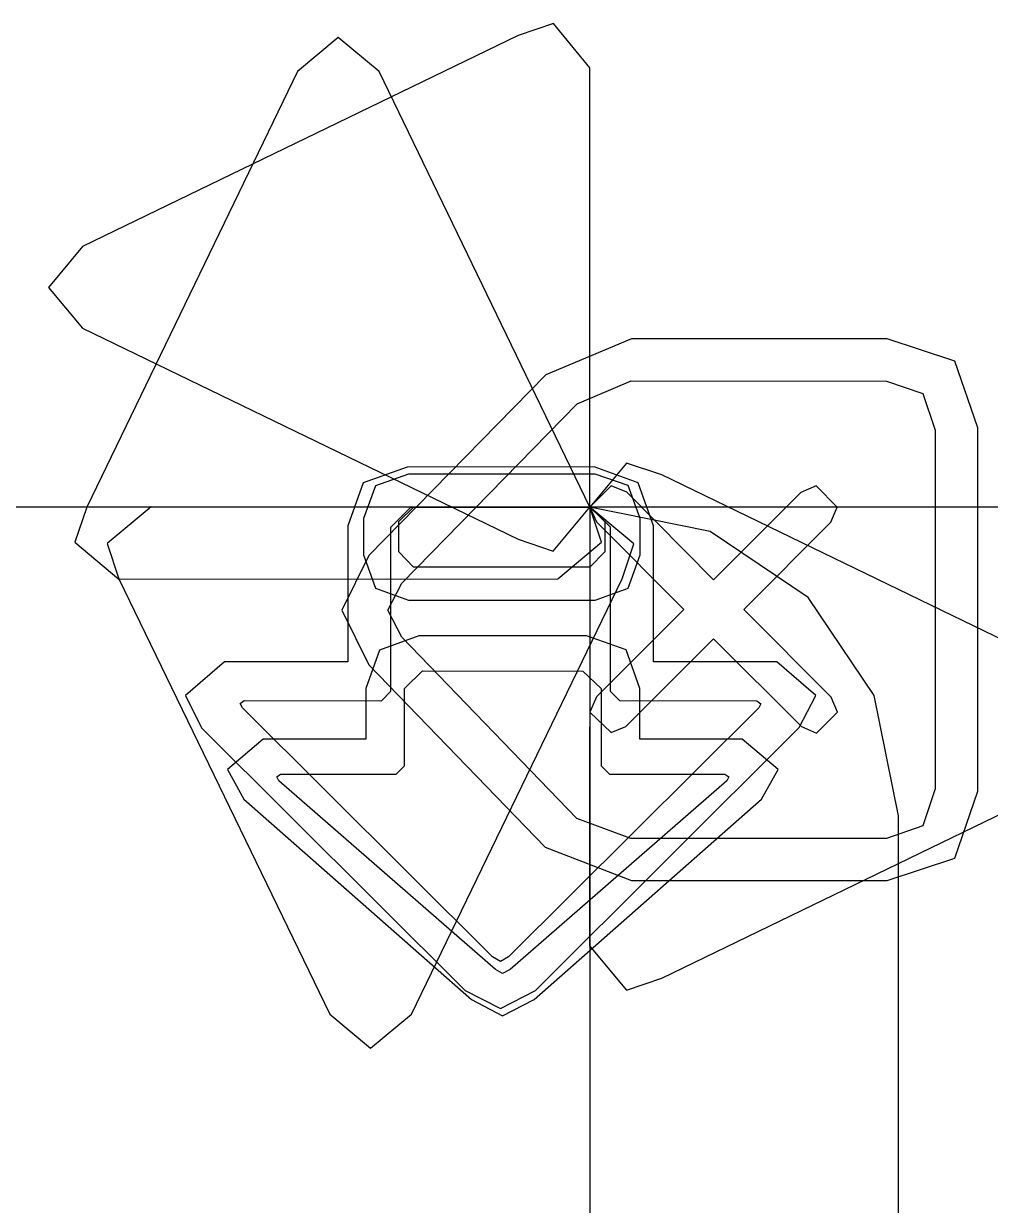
# Model space of a CAD drawing. Extents: x -8 to 237, y -180 to 890.
# Drawn here: x -3.1 to 2.19, y 220.18 to 226.64 of the extents above; entities that cross this region are included whole.
import ezdxf

# ---------------------------------------------------------------- set-up
doc = ezdxf.new("R2010")
doc.units = 0

msp = doc.modelspace()

# ---------------------------------------------------------------- linework, layer by layer
at = {"layer": 'Layer 1'}
for p, q in [((-0.199813, 226.6423), (-0.392288, 226.577389)), ((-0.199813, 226.6423), (-0.392288, 226.577389)), ((-0.199813, 226.6423), (-0.392288, 226.577389)), ((-0.199813, 226.6423), (-0.392288, 226.577389)), ((-0.199813, 226.6423), (-0.392288, 226.577389)), ((-0.199813, 226.6423), (-0.392288, 226.577389)), ((-0.199813, 226.6423), (-0.392288, 226.577389)), ((-0.199813, 226.6423), (-0.392288, 226.577389)), ((-0.199813, 226.6423), (-0.392288, 226.577389)), ((-0.199813, 226.6423), (-0.392288, 226.577389)), ((-0.199813, 226.6423), (-0.392288, 226.577389)), ((-0.199813, 226.6423), (-0.392288, 226.577389)), ((0, 226.401), (-0.199813, 226.6423)), ((0, 226.401), (-0.199813, 226.6423)), ((0, 226.401), (-0.199813, 226.6423)), ((0, 226.401), (-0.199813, 226.6423)), ((0, 226.401), (-0.199813, 226.6423)), ((0, 226.401), (-0.199813, 226.6423)), ((0, 226.401), (-0.199813, 226.6423)), ((0, 226.401), (-0.199813, 226.6423)), ((0, 226.401), (-0.199813, 226.6423)), ((0, 226.401), (-0.199813, 226.6423)), ((0, 226.401), (-0.199813, 226.6423)), ((0, 226.401), (-0.199813, 226.6423)), ((-0.392288, 226.577389), (-2.774238, 225.423379)), ((-0.392288, 226.577389), (-2.774238, 225.423379)), ((-0.392288, 226.577389), (-2.774238, 225.423379)), ((-0.392288, 226.577389), (-2.774238, 225.423379)), ((-0.392288, 226.577389), (-2.774238, 225.423379)), ((-0.392288, 226.577389), (-2.774238, 225.423379)), ((-0.392288, 226.577389), (-2.774238, 225.423379)), ((-0.392288, 226.577389), (-2.774238, 225.423379)), ((-0.392288, 226.577389), (-2.774238, 225.423379)), ((-0.392288, 226.577389), (-2.774238, 225.423379)), ((-0.392288, 226.577389), (-2.774238, 225.423379)), ((-0.392288, 226.577389), (-2.774238, 225.423379)), ((-1.375835, 226.565682), (-1.598508, 226.37998)), ((-1.15288, 226.37998), (-1.375835, 226.565682)), ((-1.598508, 226.37998), (-2.75138, 224)), ((0, 224), (-1.15288, 226.37998)), ((0, 224), (0, 226.401)), ((0, 224), (0, 226.401)), ((0, 224), (0, 226.401)), ((0, 224), (0, 226.401)), ((0, 224), (0, 226.401)), ((0, 224), (0, 226.401)), ((0, 224), (0, 226.401)), ((0, 224), (0, 226.401)), ((0, 224), (0, 226.401)), ((0, 224), (0, 226.401)), ((0, 224), (0, 226.401)), ((0, 224), (0, 226.401)), ((-2.774238, 225.423379), (-2.95994, 225.200706)), ((-2.774238, 225.423379), (-2.95994, 225.200706)), ((-2.774238, 225.423379), (-2.95994, 225.200706)), ((-2.774238, 225.423379), (-2.95994, 225.200706)), ((-2.774238, 225.423379), (-2.95994, 225.200706)), ((-2.774238, 225.423379), (-2.95994, 225.200706)), ((-2.774238, 225.423379), (-2.95994, 225.200706)), ((-2.774238, 225.423379), (-2.95994, 225.200706)), ((-2.774238, 225.423379), (-2.95994, 225.200706)), ((-2.774238, 225.423379), (-2.95994, 225.200706)), ((-2.774238, 225.423379), (-2.95994, 225.200706)), ((-2.774238, 225.423379), (-2.95994, 225.200706)), ((-2.95994, 225.200706), (-2.774238, 224.977751)), ((-2.95994, 225.200706), (-2.774238, 224.977751)), ((-2.95994, 225.200706), (-2.774238, 224.977751)), ((-2.95994, 225.200706), (-2.774238, 224.977751)), ((-2.95994, 225.200706), (-2.774238, 224.977751)), ((-2.95994, 225.200706), (-2.774238, 224.977751)), ((-2.95994, 225.200706), (-2.774238, 224.977751)), ((-2.95994, 225.200706), (-2.774238, 224.977751)), ((-2.95994, 225.200706), (-2.774238, 224.977751)), ((-2.95994, 225.200706), (-2.774238, 224.977751)), ((-2.95994, 225.200706), (-2.774238, 224.977751)), ((-2.95994, 225.200706), (-2.774238, 224.977751)), ((-2.774238, 224.977751), (-0.392288, 223.824031)), ((-2.774238, 224.977751), (-0.392288, 223.824031)), ((-2.774238, 224.977751), (-0.392288, 223.824031)), ((-2.774238, 224.977751), (-0.392288, 223.824031)), ((-2.774238, 224.977751), (-0.392288, 223.824031)), ((-2.774238, 224.977751), (-0.392288, 223.824031)), ((-2.774238, 224.977751), (-0.392288, 223.824031)), ((-2.774238, 224.977751), (-0.392288, 223.824031)), ((-2.774238, 224.977751), (-0.392288, 223.824031)), ((-2.774238, 224.977751), (-0.392288, 223.824031)), ((-2.774238, 224.977751), (-0.392288, 223.824031)), ((-2.774238, 224.977751), (-0.392288, 223.824031)), ((0.227753, 224.919), (-0.242147, 224.722573)), ((0.227753, 224.919), (-0.242147, 224.722573)), ((1.625035, 224.919269), (0.227753, 224.919)), ((1.625035, 224.919269), (0.227753, 224.919)), ((1.995063, 224.797208), (1.625035, 224.919269)), ((1.995063, 224.797208), (1.625035, 224.919269)), ((2.11977, 224.433), (1.995063, 224.797208)), ((2.11977, 224.433), (1.995063, 224.797208)), ((-0.242147, 224.722573), (-1.208757, 223.73536)), ((-0.242147, 224.722573), (-1.208757, 223.73536)), ((-0.070552, 224.565042), (0.225499, 224.68922)), ((-0.070552, 224.565042), (0.225499, 224.68922)), ((0.225499, 224.68922), (1.6208, 224.689)), ((0.225499, 224.68922), (1.6208, 224.689)), ((1.6208, 224.689), (1.819484, 224.621302)), ((1.6208, 224.689), (1.819484, 224.621302)), ((-1.028696, 223.584038), (-0.070552, 224.565042)), ((-1.028696, 223.584038), (-0.070552, 224.565042)), ((1.819484, 224.621302), (1.887782, 224.420042)), ((1.819484, 224.621302), (1.887782, 224.420042)), ((1.88778, 224.420229), (1.88778, 222.46)), ((1.88778, 224.420229), (1.88778, 222.46)), ((2.119765, 222.447526), (2.11977, 224.433)), ((2.119765, 222.447526), (2.11977, 224.433)), ((0.199531, 224.241), (0, 224)), ((0.392006, 224.176), (0.199531, 224.241)), ((-1.00019, 224.219), (-1.240608, 224.13264)), ((-1.00019, 224.219), (-1.240608, 224.13264)), ((-1.00019, 224.219), (-1.240608, 224.13264)), ((-0.991728, 224.18), (-1.173056, 224.116676)), ((0.022578, 224.219733), (-1.00019, 224.219)), ((0.022578, 224.219733), (-1.00019, 224.219)), ((0.022578, 224.219733), (-1.00019, 224.219)), ((0.027658, 224.180429), (-0.991728, 224.18)), ((0.262996, 224.133373), (0.022578, 224.219733)), ((0.262996, 224.133373), (0.022578, 224.219733)), ((0.262996, 224.133373), (0.022578, 224.219733)), ((0.208985, 224.11774), (0.027658, 224.180429)), ((2.76973, 223.024), (0.392006, 224.176)), ((-1.240608, 224.13264), (-1.324181, 223.897267)), ((-1.240608, 224.13264), (-1.324181, 223.897267)), ((-1.240608, 224.13264), (-1.324181, 223.897267)), ((-1.173056, 224.116676), (-1.237543, 223.937571)), ((0.115993, 224.116), (0, 224)), ((0.115993, 224.116), (0, 224)), ((0.20066, 224.081), (0.115993, 224.116)), ((0.20066, 224.081), (0.115993, 224.116)), ((0.273473, 223.938), (0.208985, 224.11774)), ((0.346569, 223.898), (0.262996, 224.133373)), ((0.346569, 223.898), (0.262996, 224.133373)), ((0.346569, 223.898), (0.262996, 224.133373)), ((1.235847, 224.115993), (1.152874, 224.080715)), ((1.235847, 224.115993), (1.152874, 224.080715)), ((1.35184, 224), (1.235847, 224.115993)), ((1.35184, 224), (1.235847, 224.115993)), ((0.674793, 223.603), (0.20066, 224.081)), ((0.674793, 223.603), (0.20066, 224.081)), ((1.152874, 224.080715), (0.674793, 223.603)), ((1.152874, 224.080715), (0.674793, 223.603)), ((0, 224), (-6.69402, 224)), ((0, 224), (-6.69402, 224)), ((0, 224), (-6.69402, 224)), ((0, 224), (-6.69402, 224)), ((0, 224), (-6.69402, 224)), ((0, 224), (-6.69402, 224)), ((0, 224), (-6.69402, 224)), ((0, 224), (-6.69402, 224)), ((0, 224), (-6.69402, 224)), ((0, 224), (-6.69402, 224)), ((0, 224), (-6.69402, 224)), ((0, 224), (-6.69402, 224)), ((0, 224), (-6.69402, 224)), ((0, 224), (-6.69402, 224)), ((0, 224), (-6.69402, 224)), ((0, 224), (-6.69402, 224)), ((0, 224), (-6.69402, 224)), ((0, 224), (-6.69402, 224)), ((0, 224), (-6.69402, 224)), ((0, 224), (-6.69402, 224)), ((0, 224), (-6.69402, 224)), ((0, 224), (-6.69402, 224)), ((0, 224), (-6.69402, 224)), ((0, 224), (-6.69402, 224)), ((0, 224), (-6.69402, 224)), ((0, 224), (-6.69402, 224)), ((0, 224), (-6.69402, 224)), ((0, 224), (-6.69402, 224)), ((0, 224), (-6.69402, 224)), ((0, 224), (-6.69402, 224)), ((0, 224), (-6.69402, 224)), ((0, 224), (-6.69402, 224)), ((0, 224), (-6.69402, 224)), ((0, 224), (-6.69402, 224)), ((0, 224), (-6.69402, 224)), ((0, 224), (-6.69402, 224)), ((0, 224), (-6.69402, 224)), ((0, 224), (-6.69402, 224)), ((0, 224), (-6.69402, 224)), ((0, 224), (-6.69402, 224)), ((0, 224), (-6.69402, 224)), ((0, 224), (-6.69402, 224)), ((0, 224), (-6.69402, 224)), ((0, 224), (-6.69402, 224)), ((0, 224), (-6.69402, 224)), ((0, 224), (-6.69402, 224)), ((0, 224), (-6.69402, 224)), ((0, 224), (-6.69402, 224)), ((0, 224), (-6.69402, 224)), ((0, 224), (-6.69402, 224)), ((0, 224), (-6.69402, 224)), ((0, 224), (-6.69402, 224)), ((0, 224), (-6.69402, 224)), ((0, 224), (-6.69402, 224)), ((0, 224), (-6.69402, 224)), ((0, 224), (-6.69402, 224)), ((0, 224), (-6.69402, 224)), ((0, 224), (-6.69402, 224)), ((0, 224), (-6.69402, 224)), ((0, 224), (-6.69402, 224)), ((0, 224), (-6.69402, 224)), ((0, 224), (-6.69402, 224)), ((0, 224), (-6.69402, 224)), ((0, 224), (-6.69402, 224)), ((0, 224), (-6.69402, 224)), ((0, 224), (-6.69402, 224)), ((0, 224), (-6.69402, 224)), ((0, 224), (-6.69402, 224)), ((0, 224), (-6.69402, 224)), ((0, 224), (-6.69402, 224)), ((0, 224), (-6.69402, 224)), ((0, 224), (-6.69402, 224)), ((0, 224), (-6.69402, 224)), ((0, 224), (-6.69402, 224)), ((0, 224), (-6.69402, 224)), ((0, 224), (-6.69402, 224)), ((0, 224), (-6.69402, 224)), ((0, 224), (-6.69402, 224)), ((0, 224), (-6.69402, 224)), ((0, 224), (-6.69402, 224)), ((0, 224), (-6.69402, 224)), ((0, 224), (-6.69402, 224)), ((0, 224), (-6.69402, 224)), ((0, 224), (-6.69402, 224)), ((0, 224), (-6.69402, 224)), ((0, 224), (-6.69402, 224)), ((0, 224), (-6.69402, 224)), ((0, 224), (-6.69402, 224)), ((0, 224), (-6.69402, 224)), ((0, 224), (-6.69402, 224)), ((0, 224), (-6.69402, 224)), ((0, 224), (-6.69402, 224)), ((0, 224), (-6.69402, 224)), ((0, 224), (-6.69402, 224)), ((0, 224), (-6.69402, 224)), ((0, 224), (-6.69402, 224)), ((0, 224), (-6.69402, 224)), ((0, 224), (-6.69402, 224)), ((0, 224), (-6.69402, 224)), ((0, 224), (-6.69402, 224)), ((0, 224), (-6.69402, 224)), ((0, 224), (-6.69402, 224)), ((0, 224), (-6.69402, 224)), ((0, 224), (-6.69402, 224)), ((0, 224), (-6.69402, 224)), ((0, 224), (-6.69402, 224)), ((0, 224), (-6.69402, 224)), ((0, 224), (-6.69402, 224)), ((0, 224), (-6.69402, 224)), ((0, 224), (-6.69402, 224)), ((0, 224), (-6.69402, 224)), ((0, 224), (-6.69402, 224)), ((0, 224), (-6.69402, 224)), ((0, 224), (-6.69402, 224)), ((0, 224), (-6.69402, 224)), ((0, 224), (-6.69402, 224)), ((0, 224), (-6.69402, 224)), ((0, 224), (-6.69402, 224)), ((0, 224), (-6.69402, 224)), ((0, 224), (-6.69402, 224)), ((0, 224), (-6.69402, 224)), ((0, 224), (-6.69402, 224)), ((0, 224), (-6.69402, 224)), ((0, 224), (-6.69402, 224)), ((-2.75138, 224), (-2.816291, 223.807525)), ((-2.3986, 224.002258), (-2.6399, 223.800469)), ((0, 224), (-2.3986, 224.002258)), ((-1.08853, 223.891), (-0.979875, 224)), ((-1.08853, 223.891), (-0.979875, 224)), ((-1.08853, 223.891), (-0.979875, 224)), ((-1.04479, 223.921), (-0.96407, 224)), ((-0.979875, 224), (0, 224)), ((-0.979875, 224), (0, 224)), ((-0.979875, 224), (0, 224)), ((-0.96407, 224), (0, 224)), ((-0.20207, 223.75912), (0, 224)), ((-0.20207, 223.75912), (0, 224)), ((-0.20207, 223.75912), (0, 224)), ((-0.20207, 223.75912), (0, 224)), ((-0.20207, 223.75912), (0, 224)), ((-0.20207, 223.75912), (0, 224)), ((-0.20207, 223.75912), (0, 224)), ((-0.20207, 223.75912), (0, 224)), ((-0.20207, 223.75912), (0, 224)), ((-0.20207, 223.75912), (0, 224)), ((-0.20207, 223.75912), (0, 224)), ((-0.20207, 223.75912), (0, 224)), ((0, 224), (-0.002258, 221.6014)), ((172.72, 224), (0, 224)), ((0, 224), (0, -60.4798)), ((172.72, 224), (0, 224)), ((0, 224), (0, -60.4798)), ((172.72, 224), (0, 224)), ((0, 224), (0, -60.4798)), ((172.72, 224), (0, 224)), ((0, 224), (0, -60.4798)), ((172.72, 224), (0, 224)), ((0, 224), (0, -60.4798)), ((172.72, 224), (0, 224)), ((0, 224), (0, -60.4798)), ((0.656594, 223.867469), (0, 224)), ((0, 224), (0, 224)), ((0.656594, 223.867469), (0, 224)), ((0, 224), (0, 224)), ((0.656594, 223.867469), (0, 224)), ((0, 224), (0, 224)), ((0.656594, 223.867469), (0, 224)), ((0, 224), (0, 224)), ((0.656594, 223.867469), (0, 224)), ((0, 224), (0, 224)), ((0.656594, 223.867469), (0, 224)), ((0, 224), (0, 224)), ((0.656594, 223.867469), (0, 224)), ((0, 224), (0, 224)), ((0.656594, 223.867469), (0, 224)), ((0, 224), (0, 224)), ((0.656594, 223.867469), (0, 224)), ((0, 224), (0, 224)), ((0.656594, 223.867469), (0, 224)), ((0, 224), (0, 224)), ((0.656594, 223.867469), (0, 224)), ((0, 224), (0, 224)), ((0.656594, 223.867469), (0, 224)), ((0, 224), (0, 224)), ((0.656594, 223.867469), (0, 224)), ((0, 224), (0, 224)), ((0.656594, 223.867469), (0, 224)), ((0, 224), (0, 224)), ((0.656594, 223.867469), (0, 224)), ((0, 224), (0, 224)), ((0.656594, 223.867469), (0, 224)), ((0, 224), (0, 224)), ((0.656594, 223.867469), (0, 224)), ((0, 224), (0, 224)), ((0.656594, 223.867469), (0, 224)), ((0, 224), (0, 224)), ((0.656594, 223.867469), (0, 224)), ((0, 224), (0, 224)), ((0.656594, 223.867469), (0, 224)), ((0, 224), (0, 224)), ((0.656594, 223.867469), (0, 224)), ((0, 224), (0, 224)), ((0.656594, 223.867469), (0, 224)), ((0, 224), (0, 224)), ((0.656594, 223.867469), (0, 224)), ((0, 224), (0, 224)), ((0.656594, 223.867469), (0, 224)), ((0, 224), (0, 224)), ((0.656594, 223.867469), (0, 224)), ((0, 224), (0, 224)), ((0.656594, 223.867469), (0, 224)), ((0, 224), (0, 224)), ((0.656594, 223.867469), (0, 224)), ((0, 224), (0, 224)), ((0.656594, 223.867469), (0, 224)), ((0, 224), (0, 224)), ((0.656594, 223.867469), (0, 224)), ((0, 224), (0, 224)), ((0.656594, 223.867469), (0, 224)), ((0, 224), (0, 224)), ((0.656594, 223.867469), (0, 224)), ((0, 224), (0, 224)), ((0.656594, 223.867469), (0, 224)), ((0, 224), (0, 224)), ((0.656594, 223.867469), (0, 224)), ((0, 224), (0, 224)), ((0.656594, 223.867469), (0, 224)), ((0, 224), (0, 224)), ((0.656594, 223.867469), (0, 224)), ((0, 224), (0, 224)), ((0.656594, 223.867469), (0, 224)), ((0, 224), (0, 224)), ((0.656594, 223.867469), (0, 224)), ((0, 224), (0, 224)), ((0.656594, 223.867469), (0, 224)), ((0, 224), (0, 224)), ((0.656594, 223.867469), (0, 224)), ((0, 224), (0, 224)), ((0.656594, 223.867469), (0, 224)), ((0, 224), (0, 224)), ((0.656594, 223.867469), (0, 224)), ((0, 224), (0, 224)), ((0.656594, 223.867469), (0, 224)), ((0, 224), (0, 224)), ((0.656594, 223.867469), (0, 224)), ((0, 224), (0, 224)), ((0.656594, 223.867469), (0, 224)), ((0, 224), (0, 224)), ((0.656594, 223.867469), (0, 224)), ((0, 224), (0, 224)), ((0.656594, 223.867469), (0, 224)), ((0, 224), (0, 224)), ((0.656594, 223.867469), (0, 224)), ((0, 224), (0, 224)), ((0.656594, 223.867469), (0, 224)), ((0, 224), (0, 224)), ((0.656594, 223.867469), (0, 224)), ((0, 224), (0, 224)), ((0.656594, 223.867469), (0, 224)), ((0, 224), (0, 224)), ((0.656594, 223.867469), (0, 224)), ((0, 224), (0, 224)), ((0.656594, 223.867469), (0, 224)), ((0, 224), (0, 224)), ((0.656594, 223.867469), (0, 224)), ((0, 224), (0, 224)), ((0.656594, 223.867469), (0, 224)), ((0, 224), (0, 224)), ((0.656594, 223.867469), (0, 224)), ((0, 224), (0, 224)), ((0.656594, 223.867469), (0, 224)), ((0, 224), (0, 224)), ((0.656594, 223.867469), (0, 224)), ((0, 224), (0, 224)), ((0.656594, 223.867469), (0, 224)), ((0, 224), (0, 224)), ((0.656594, 223.867469), (0, 224)), ((0, 224), (0, 224)), ((0.656594, 223.867469), (0, 224)), ((0, 224), (0, 224)), ((0.656594, 223.867469), (0, 224)), ((0, 224), (0, 224)), ((0.656594, 223.867469), (0, 224)), ((0, 224), (0, 224)), ((0.656594, 223.867469), (0, 224)), ((0, 224), (0, 224)), ((0.656594, 223.867469), (0, 224)), ((0, 224), (0, 224)), ((0.656594, 223.867469), (0, 224)), ((0, 224), (0, 224)), ((0.656594, 223.867469), (0, 224)), ((0, 224), (0, 224)), ((0.656594, 223.867469), (0, 224)), ((0, 224), (0, 224)), ((0.656594, 223.867469), (0, 224)), ((0, 224), (0, 224)), ((0.656594, 223.867469), (0, 224)), ((0, 224), (0, 224)), ((0.656594, 223.867469), (0, 224)), ((0, 224), (0, 224)), ((0.656594, 223.867469), (0, 224)), ((0, 224), (0, 224)), ((0.656594, 223.867469), (0, 224)), ((0, 224), (0, 224)), ((0.656594, 223.867469), (0, 224)), ((0, 224), (0, 224)), ((0.656594, 223.867469), (0, 224)), ((0, 224), (0, 224)), ((0.656594, 223.867469), (0, 224)), ((0, 224), (0, 224)), ((0.656594, 223.867469), (0, 224)), ((0, 224), (0, 224)), ((0.656594, 223.867469), (0, 224)), ((0, 224), (0, 224)), ((0.656594, 223.867469), (0, 224)), ((0, 224), (0, 224)), ((0.656594, 223.867469), (0, 224)), ((0, 224), (0, 224)), ((0.656594, 223.867469), (0, 224)), ((0, 224), (0, 224)), ((0.656594, 223.867469), (0, 224)), ((0, 224), (0, 224)), ((0.656594, 223.867469), (0, 224)), ((0, 224), (0, 224)), ((0.656594, 223.867469), (0, 224)), ((0, 224), (0, 224)), ((0.656594, 223.867469), (0, 224)), ((0, 224), (0, 224)), ((0.656594, 223.867469), (0, 224)), ((0, 224), (0, 224)), ((0.656594, 223.867469), (0, 224)), ((0, 224), (0, 224)), ((0.656594, 223.867469), (0, 224)), ((0, 224), (0, 224)), ((0.656594, 223.867469), (0, 224)), ((0, 224), (0, 224)), ((0.656594, 223.867469), (0, 224)), ((0, 224), (0, 224)), ((0.656594, 223.867469), (0, 224)), ((0, 224), (0, 224)), ((0.656594, 223.867469), (0, 224)), ((0, 224), (0, 224)), ((0.656594, 223.867469), (0, 224)), ((0, 224), (0, 224)), ((0.656594, 223.867469), (0, 224)), ((0, 224), (0, 224)), ((0.239042, 223.8), (0, 224)), ((0.062651, 223.807525), (0, 224)), ((0, 224), (0.110631, 223.891345)), ((0, 224), (0.035278, 223.919)), ((0, 224), (0.080715, 223.92126)), ((0.656594, 223.867469), (0, 224)), ((0, 224), (0, 224)), ((0.656594, 223.867469), (0, 224)), ((0, 224), (0, 224)), ((0.656594, 223.867469), (0, 224)), ((0, 224), (0, 224)), ((0.656594, 223.867469), (0, 224)), ((0, 224), (0, 224)), ((0.656594, 223.867469), (0, 224)), ((0, 224), (0, 224)), ((0.656594, 223.867469), (0, 224)), ((0, 224), (0, 224)), ((0.656594, 223.867469), (0, 224)), ((0, 224), (0, 224)), ((0.656594, 223.867469), (0, 224)), ((0, 224), (0, 224)), ((0.656594, 223.867469), (0, 224)), ((0, 224), (0, 224)), ((0.656594, 223.867469), (0, 224)), ((0, 224), (0, 224)), ((0.656594, 223.867469), (0, 224)), ((0, 224), (0, 224)), ((0.656594, 223.867469), (0, 224)), ((0, 224), (0, 224)), ((0.656594, 223.867469), (0, 224)), ((0, 224), (0, 224)), ((0.656594, 223.867469), (0, 224)), ((0, 224), (0, 224)), ((0.656594, 223.867469), (0, 224)), ((0, 224), (0, 224)), ((0.656594, 223.867469), (0, 224)), ((0, 224), (0, 224)), ((0, 224), (0.035278, 223.919)), ((0.656594, 223.867469), (0, 224)), ((0, 224), (0, 224)), ((0.656594, 223.867469), (0, 224)), ((0, 224), (0, 224)), ((0.656594, 223.867469), (0, 224)), ((0, 224), (0, 224)), ((0.656594, 223.867469), (0, 224)), ((0, 224), (0, 224)), ((0.656594, 223.867469), (0, 224)), ((0, 224), (0, 224)), ((0, 224), (0.110631, 223.891345)), ((0.656594, 223.867469), (0, 224)), ((0, 224), (0, 224)), ((0.656594, 223.867469), (0, 224)), ((0, 224), (0, 224)), ((0.656594, 223.867469), (0, 224)), ((0, 224), (0, 224)), ((0.656594, 223.867469), (0, 224)), ((0, 224), (0, 224)), ((0, 224), (0.110631, 223.891345)), ((0.656594, 223.867469), (0, 224)), ((0, 224), (0, 224)), ((0.656594, 223.867469), (0, 224)), ((0, 224), (0, 224)), ((0.656594, 223.867469), (0, 224)), ((0, 224), (0, 224)), ((0.656594, 223.867469), (0, 224)), ((0, 224), (0, 224)), ((0.656594, 223.867469), (0, 224)), ((0, 224), (0, 224)), ((0.656594, 223.867469), (0, 224)), ((0, 224), (0, 224)), ((1.31657, 223.917), (1.35184, 224)), ((1.31657, 223.917), (1.35184, 224)), ((-1.23754, 223.937629), (-1.23754, 223.739)), ((-1.044785, 223.755667), (-1.04479, 223.921)), ((0.035278, 223.919), (0.513362, 223.441)), ((0.035278, 223.919), (0.513362, 223.441)), ((0.080715, 223.92126), (0.080715, 223.756)), ((0.273473, 223.738791), (0.273473, 223.938)), ((0.840457, 223.441), (1.31657, 223.917)), ((0.840457, 223.441), (1.31657, 223.917)), ((-1.32419, 223.897553), (-1.32419, 223.155)), ((-1.32419, 223.897553), (-1.32419, 223.155)), ((-1.32419, 223.897553), (-1.32419, 223.155)), ((-1.088526, 222.993364), (-1.08853, 223.891)), ((-1.088526, 222.993364), (-1.08853, 223.891)), ((-1.088526, 222.993364), (-1.08853, 223.891)), ((0.110631, 223.891345), (0.110631, 222.994)), ((0.110631, 223.891345), (0.110631, 222.994)), ((0.110631, 223.891345), (0.110631, 222.994)), ((0.346569, 223.155), (0.346569, 223.898)), ((0.346569, 223.155), (0.346569, 223.898)), ((0.346569, 223.155), (0.346569, 223.898)), ((1.192776, 223.506), (0.656594, 223.867469)), ((1.192776, 223.506), (0.656594, 223.867469)), ((1.192776, 223.506), (0.656594, 223.867469)), ((1.192776, 223.506), (0.656594, 223.867469)), ((1.192776, 223.506), (0.656594, 223.867469)), ((1.192776, 223.506), (0.656594, 223.867469)), ((1.192776, 223.506), (0.656594, 223.867469)), ((1.192776, 223.506), (0.656594, 223.867469)), ((1.192776, 223.506), (0.656594, 223.867469)), ((1.192776, 223.506), (0.656594, 223.867469)), ((1.192776, 223.506), (0.656594, 223.867469)), ((1.192776, 223.506), (0.656594, 223.867469)), ((1.192776, 223.506), (0.656594, 223.867469)), ((1.192776, 223.506), (0.656594, 223.867469)), ((1.192776, 223.506), (0.656594, 223.867469)), ((1.192776, 223.506), (0.656594, 223.867469)), ((1.192776, 223.506), (0.656594, 223.867469)), ((1.192776, 223.506), (0.656594, 223.867469)), ((1.192776, 223.506), (0.656594, 223.867469)), ((1.192776, 223.506), (0.656594, 223.867469)), ((1.192776, 223.506), (0.656594, 223.867469)), ((1.192776, 223.506), (0.656594, 223.867469)), ((1.192776, 223.506), (0.656594, 223.867469)), ((1.192776, 223.506), (0.656594, 223.867469)), ((1.192776, 223.506), (0.656594, 223.867469)), ((1.192776, 223.506), (0.656594, 223.867469)), ((1.192776, 223.506), (0.656594, 223.867469)), ((1.192776, 223.506), (0.656594, 223.867469)), ((1.192776, 223.506), (0.656594, 223.867469)), ((1.192776, 223.506), (0.656594, 223.867469)), ((1.192776, 223.506), (0.656594, 223.867469)), ((1.192776, 223.506), (0.656594, 223.867469)), ((1.192776, 223.506), (0.656594, 223.867469)), ((1.192776, 223.506), (0.656594, 223.867469)), ((1.192776, 223.506), (0.656594, 223.867469)), ((1.192776, 223.506), (0.656594, 223.867469)), ((1.192776, 223.506), (0.656594, 223.867469)), ((1.192776, 223.506), (0.656594, 223.867469)), ((1.192776, 223.506), (0.656594, 223.867469)), ((1.192776, 223.506), (0.656594, 223.867469)), ((1.192776, 223.506), (0.656594, 223.867469)), ((1.192776, 223.506), (0.656594, 223.867469)), ((1.192776, 223.506), (0.656594, 223.867469)), ((1.192776, 223.506), (0.656594, 223.867469)), ((1.192776, 223.506), (0.656594, 223.867469)), ((1.192776, 223.506), (0.656594, 223.867469)), ((1.192776, 223.506), (0.656594, 223.867469)), ((1.192776, 223.506), (0.656594, 223.867469)), ((1.192776, 223.506), (0.656594, 223.867469)), ((1.192776, 223.506), (0.656594, 223.867469)), ((1.192776, 223.506), (0.656594, 223.867469)), ((1.192776, 223.506), (0.656594, 223.867469)), ((1.192776, 223.506), (0.656594, 223.867469)), ((1.192776, 223.506), (0.656594, 223.867469)), ((1.192776, 223.506), (0.656594, 223.867469)), ((1.192776, 223.506), (0.656594, 223.867469)), ((1.192776, 223.506), (0.656594, 223.867469)), ((1.192776, 223.506), (0.656594, 223.867469)), ((1.192776, 223.506), (0.656594, 223.867469)), ((1.192776, 223.506), (0.656594, 223.867469)), ((1.192776, 223.506), (0.656594, 223.867469)), ((1.192776, 223.506), (0.656594, 223.867469)), ((1.192776, 223.506), (0.656594, 223.867469)), ((1.192776, 223.506), (0.656594, 223.867469)), ((1.192776, 223.506), (0.656594, 223.867469)), ((1.192776, 223.506), (0.656594, 223.867469)), ((1.192776, 223.506), (0.656594, 223.867469)), ((1.192776, 223.506), (0.656594, 223.867469)), ((1.192776, 223.506), (0.656594, 223.867469)), ((1.192776, 223.506), (0.656594, 223.867469)), ((1.192776, 223.506), (0.656594, 223.867469)), ((1.192776, 223.506), (0.656594, 223.867469)), ((1.192776, 223.506), (0.656594, 223.867469)), ((1.192776, 223.506), (0.656594, 223.867469)), ((1.192776, 223.506), (0.656594, 223.867469)), ((1.192776, 223.506), (0.656594, 223.867469)), ((1.192776, 223.506), (0.656594, 223.867469)), ((1.192776, 223.506), (0.656594, 223.867469)), ((1.192776, 223.506), (0.656594, 223.867469)), ((1.192776, 223.506), (0.656594, 223.867469)), ((1.192776, 223.506), (0.656594, 223.867469)), ((1.192776, 223.506), (0.656594, 223.867469)), ((1.192776, 223.506), (0.656594, 223.867469)), ((1.192776, 223.506), (0.656594, 223.867469)), ((1.192776, 223.506), (0.656594, 223.867469)), ((1.192776, 223.506), (0.656594, 223.867469)), ((1.192776, 223.506), (0.656594, 223.867469)), ((1.192776, 223.506), (0.656594, 223.867469)), ((1.192776, 223.506), (0.656594, 223.867469)), ((1.192776, 223.506), (0.656594, 223.867469)), ((1.192776, 223.506), (0.656594, 223.867469)), ((1.192776, 223.506), (0.656594, 223.867469)), ((1.192776, 223.506), (0.656594, 223.867469)), ((1.192776, 223.506), (0.656594, 223.867469)), ((1.192776, 223.506), (0.656594, 223.867469)), ((1.192776, 223.506), (0.656594, 223.867469)), ((1.192776, 223.506), (0.656594, 223.867469)), ((1.192776, 223.506), (0.656594, 223.867469)), ((1.192776, 223.506), (0.656594, 223.867469)), ((1.192776, 223.506), (0.656594, 223.867469)), ((1.192776, 223.506), (0.656594, 223.867469)), ((1.192776, 223.506), (0.656594, 223.867469)), ((1.192776, 223.506), (0.656594, 223.867469)), ((1.192776, 223.506), (0.656594, 223.867469)), ((1.192776, 223.506), (0.656594, 223.867469)), ((1.192776, 223.506), (0.656594, 223.867469)), ((1.192776, 223.506), (0.656594, 223.867469)), ((1.192776, 223.506), (0.656594, 223.867469)), ((1.192776, 223.506), (0.656594, 223.867469)), ((1.192776, 223.506), (0.656594, 223.867469)), ((1.192776, 223.506), (0.656594, 223.867469)), ((1.192776, 223.506), (0.656594, 223.867469)), ((1.192776, 223.506), (0.656594, 223.867469)), ((1.192776, 223.506), (0.656594, 223.867469)), ((1.192776, 223.506), (0.656594, 223.867469)), ((1.192776, 223.506), (0.656594, 223.867469)), ((1.192776, 223.506), (0.656594, 223.867469)), ((1.192776, 223.506), (0.656594, 223.867469)), ((1.192776, 223.506), (0.656594, 223.867469)), ((1.192776, 223.506), (0.656594, 223.867469)), ((1.192776, 223.506), (0.656594, 223.867469)), ((1.192776, 223.506), (0.656594, 223.867469)), ((1.192776, 223.506), (0.656594, 223.867469)), ((1.192776, 223.506), (0.656594, 223.867469)), ((-2.816291, 223.807525), (-2.574991, 223.605736)), ((-2.6399, 223.800469), (-2.574989, 223.607994)), ((-0.392288, 223.824031), (-0.20207, 223.75912)), ((-0.392288, 223.824031), (-0.20207, 223.75912)), ((-0.392288, 223.824031), (-0.20207, 223.75912)), ((-0.392288, 223.824031), (-0.20207, 223.75912)), ((-0.392288, 223.824031), (-0.20207, 223.75912)), ((-0.392288, 223.824031), (-0.20207, 223.75912)), ((-0.392288, 223.824031), (-0.20207, 223.75912)), ((-0.392288, 223.824031), (-0.20207, 223.75912)), ((-0.392288, 223.824031), (-0.20207, 223.75912)), ((-0.392288, 223.824031), (-0.20207, 223.75912)), ((-0.392288, 223.824031), (-0.20207, 223.75912)), ((-0.392288, 223.824031), (-0.20207, 223.75912)), ((-0.176391, 223.607994), (0.062651, 223.807525)), ((0.176389, 223.608), (0.239042, 223.8)), ((-1.208757, 223.73536), (-1.355795, 223.437051)), ((-1.208757, 223.73536), (-1.355795, 223.437051)), ((-1.23754, 223.739), (-1.173052, 223.556579)), ((-0.96407, 223.671), (-1.044785, 223.755667)), ((0.080715, 223.756), (0, 223.671333)), ((0.208985, 223.55637), (0.273473, 223.738791)), ((0, 223.671333), (-0.96407, 223.671)), ((-2.574991, 223.605736), (-0.176391, 223.607994)), ((-2.574989, 223.607994), (-1.422109, 221.228014)), ((-0.976481, 221.228014), (0.176389, 223.608)), ((-1.173052, 223.556579), (-0.991725, 223.491209)), ((-1.10546, 223.437), (-1.028696, 223.584038)), ((-1.10546, 223.437), (-1.028696, 223.584038)), ((0.027658, 223.491), (0.208985, 223.55637)), ((-0.991725, 223.491209), (0.027658, 223.491)), ((1.55428, 222.969781), (1.192776, 223.506)), ((1.55428, 222.969781), (1.192776, 223.506)), ((1.55428, 222.969781), (1.192776, 223.506)), ((1.55428, 222.969781), (1.192776, 223.506)), ((1.55428, 222.969781), (1.192776, 223.506)), ((1.55428, 222.969781), (1.192776, 223.506)), ((1.55428, 222.969781), (1.192776, 223.506)), ((1.55428, 222.969781), (1.192776, 223.506)), ((1.55428, 222.969781), (1.192776, 223.506)), ((1.55428, 222.969781), (1.192776, 223.506)), ((1.55428, 222.969781), (1.192776, 223.506)), ((1.55428, 222.969781), (1.192776, 223.506)), ((1.55428, 222.969781), (1.192776, 223.506)), ((1.55428, 222.969781), (1.192776, 223.506)), ((1.55428, 222.969781), (1.192776, 223.506)), ((1.55428, 222.969781), (1.192776, 223.506)), ((1.55428, 222.969781), (1.192776, 223.506)), ((1.55428, 222.969781), (1.192776, 223.506)), ((1.55428, 222.969781), (1.192776, 223.506)), ((1.55428, 222.969781), (1.192776, 223.506)), ((1.55428, 222.969781), (1.192776, 223.506)), ((1.55428, 222.969781), (1.192776, 223.506)), ((1.55428, 222.969781), (1.192776, 223.506)), ((1.55428, 222.969781), (1.192776, 223.506)), ((1.55428, 222.969781), (1.192776, 223.506)), ((1.55428, 222.969781), (1.192776, 223.506)), ((1.55428, 222.969781), (1.192776, 223.506)), ((1.55428, 222.969781), (1.192776, 223.506)), ((1.55428, 222.969781), (1.192776, 223.506)), ((1.55428, 222.969781), (1.192776, 223.506)), ((1.55428, 222.969781), (1.192776, 223.506)), ((1.55428, 222.969781), (1.192776, 223.506)), ((1.55428, 222.969781), (1.192776, 223.506)), ((1.55428, 222.969781), (1.192776, 223.506)), ((1.55428, 222.969781), (1.192776, 223.506)), ((1.55428, 222.969781), (1.192776, 223.506)), ((1.55428, 222.969781), (1.192776, 223.506)), ((1.55428, 222.969781), (1.192776, 223.506)), ((1.55428, 222.969781), (1.192776, 223.506)), ((1.55428, 222.969781), (1.192776, 223.506)), ((1.55428, 222.969781), (1.192776, 223.506)), ((1.55428, 222.969781), (1.192776, 223.506)), ((1.55428, 222.969781), (1.192776, 223.506)), ((1.55428, 222.969781), (1.192776, 223.506)), ((1.55428, 222.969781), (1.192776, 223.506)), ((1.55428, 222.969781), (1.192776, 223.506)), ((1.55428, 222.969781), (1.192776, 223.506)), ((1.55428, 222.969781), (1.192776, 223.506)), ((1.55428, 222.969781), (1.192776, 223.506)), ((1.55428, 222.969781), (1.192776, 223.506)), ((1.55428, 222.969781), (1.192776, 223.506)), ((1.55428, 222.969781), (1.192776, 223.506)), ((1.55428, 222.969781), (1.192776, 223.506)), ((1.55428, 222.969781), (1.192776, 223.506)), ((1.55428, 222.969781), (1.192776, 223.506)), ((1.55428, 222.969781), (1.192776, 223.506)), ((1.55428, 222.969781), (1.192776, 223.506)), ((1.55428, 222.969781), (1.192776, 223.506)), ((1.55428, 222.969781), (1.192776, 223.506)), ((1.55428, 222.969781), (1.192776, 223.506)), ((1.55428, 222.969781), (1.192776, 223.506)), ((1.55428, 222.969781), (1.192776, 223.506)), ((1.55428, 222.969781), (1.192776, 223.506)), ((1.55428, 222.969781), (1.192776, 223.506)), ((1.55428, 222.969781), (1.192776, 223.506)), ((1.55428, 222.969781), (1.192776, 223.506)), ((1.55428, 222.969781), (1.192776, 223.506)), ((1.55428, 222.969781), (1.192776, 223.506)), ((1.55428, 222.969781), (1.192776, 223.506)), ((1.55428, 222.969781), (1.192776, 223.506)), ((1.55428, 222.969781), (1.192776, 223.506)), ((1.55428, 222.969781), (1.192776, 223.506)), ((1.55428, 222.969781), (1.192776, 223.506)), ((1.55428, 222.969781), (1.192776, 223.506)), ((1.55428, 222.969781), (1.192776, 223.506)), ((1.55428, 222.969781), (1.192776, 223.506)), ((1.55428, 222.969781), (1.192776, 223.506)), ((1.55428, 222.969781), (1.192776, 223.506)), ((1.55428, 222.969781), (1.192776, 223.506)), ((1.55428, 222.969781), (1.192776, 223.506)), ((1.55428, 222.969781), (1.192776, 223.506)), ((1.55428, 222.969781), (1.192776, 223.506)), ((1.55428, 222.969781), (1.192776, 223.506)), ((1.55428, 222.969781), (1.192776, 223.506)), ((1.55428, 222.969781), (1.192776, 223.506)), ((1.55428, 222.969781), (1.192776, 223.506)), ((1.55428, 222.969781), (1.192776, 223.506)), ((1.55428, 222.969781), (1.192776, 223.506)), ((1.55428, 222.969781), (1.192776, 223.506)), ((1.55428, 222.969781), (1.192776, 223.506)), ((1.55428, 222.969781), (1.192776, 223.506)), ((1.55428, 222.969781), (1.192776, 223.506)), ((1.55428, 222.969781), (1.192776, 223.506)), ((1.55428, 222.969781), (1.192776, 223.506)), ((1.55428, 222.969781), (1.192776, 223.506)), ((1.55428, 222.969781), (1.192776, 223.506)), ((1.55428, 222.969781), (1.192776, 223.506)), ((1.55428, 222.969781), (1.192776, 223.506)), ((1.55428, 222.969781), (1.192776, 223.506)), ((1.55428, 222.969781), (1.192776, 223.506)), ((1.55428, 222.969781), (1.192776, 223.506)), ((1.55428, 222.969781), (1.192776, 223.506)), ((1.55428, 222.969781), (1.192776, 223.506)), ((1.55428, 222.969781), (1.192776, 223.506)), ((1.55428, 222.969781), (1.192776, 223.506)), ((1.55428, 222.969781), (1.192776, 223.506)), ((1.55428, 222.969781), (1.192776, 223.506)), ((1.55428, 222.969781), (1.192776, 223.506)), ((1.55428, 222.969781), (1.192776, 223.506)), ((1.55428, 222.969781), (1.192776, 223.506)), ((1.55428, 222.969781), (1.192776, 223.506)), ((1.55428, 222.969781), (1.192776, 223.506)), ((1.55428, 222.969781), (1.192776, 223.506)), ((1.55428, 222.969781), (1.192776, 223.506)), ((1.55428, 222.969781), (1.192776, 223.506)), ((1.55428, 222.969781), (1.192776, 223.506)), ((1.55428, 222.969781), (1.192776, 223.506)), ((1.55428, 222.969781), (1.192776, 223.506)), ((1.55428, 222.969781), (1.192776, 223.506)), ((1.55428, 222.969781), (1.192776, 223.506)), ((1.55428, 222.969781), (1.192776, 223.506)), ((1.55428, 222.969781), (1.192776, 223.506)), ((1.55428, 222.969781), (1.192776, 223.506)), ((1.55428, 222.969781), (1.192776, 223.506)), ((-1.355795, 223.437051), (-1.208757, 223.137049)), ((-1.355795, 223.437051), (-1.208757, 223.137049)), ((-1.0287, 223.29), (-1.10546, 223.437)), ((-1.0287, 223.29), (-1.10546, 223.437)), ((0.513362, 223.441), (0.035278, 222.963)), ((0.513362, 223.441), (0.035278, 222.963)), ((1.31854, 222.961), (0.840457, 223.441)), ((1.31854, 222.961), (0.840457, 223.441)), ((-0.934719, 223.297), (-1.150054, 223.218966)), ((-0.072531, 222.298502), (-1.0287, 223.29)), ((-0.072531, 222.298502), (-1.0287, 223.29)), ((-0.018344, 223.297149), (-0.934719, 223.297)), ((0.196991, 223.219115), (-0.018344, 223.297149)), ((0.196709, 222.801), (0.674793, 223.28)), ((0.196709, 222.801), (0.674793, 223.28)), ((0.674793, 223.28), (1.15711, 222.801)), ((0.674793, 223.28), (1.15711, 222.801)), ((-1.150054, 223.218966), (-1.224843, 223.008851)), ((0.27178, 223.009), (0.196991, 223.219115)), ((-1.9987, 223.155), (-2.211778, 222.970709)), ((-1.9987, 223.155), (-2.211778, 222.970709)), ((-1.9987, 223.155), (-2.211778, 222.970709)), ((-1.32419, 223.155), (-1.9987, 223.155)), ((-1.32419, 223.155), (-1.9987, 223.155)), ((-1.32419, 223.155), (-1.9987, 223.155)), ((1.0208, 223.155), (0.346569, 223.155)), ((1.0208, 223.155), (0.346569, 223.155)), ((1.0208, 223.155), (0.346569, 223.155)), ((1.23416, 222.971), (1.0208, 223.155)), ((1.23416, 222.971), (1.0208, 223.155)), ((1.23416, 222.971), (1.0208, 223.155)), ((-1.208757, 223.137049), (-0.244122, 222.14137)), ((-1.208757, 223.137049), (-0.244122, 222.14137)), ((-1.01374, 223.009), (-0.916373, 223.104391)), ((-0.916373, 223.104391), (-0.038663, 223.103887)), ((-0.038663, 223.103887), (0.060397, 223.008496)), ((-2.211778, 222.970709), (-2.123725, 222.79432)), ((-2.211778, 222.970709), (-2.123725, 222.79432)), ((-2.211778, 222.970709), (-2.123725, 222.79432)), ((-1.22484, 223.009), (-1.22484, 222.731)), ((-1.13989, 222.942), (-1.088526, 222.993364)), ((-1.13989, 222.942), (-1.088526, 222.993364)), ((-1.13989, 222.942), (-1.088526, 222.993364)), ((-1.01374, 222.58572), (-1.01374, 223.009)), ((0.035278, 222.963), (0, 222.88)), ((0.035278, 222.963), (0, 222.88)), ((0.060397, 223.008496), (0.060395, 222.586)), ((0.110631, 222.994), (0.161995, 222.942636)), ((0.110631, 222.994), (0.161995, 222.942636)), ((0.110631, 222.994), (0.161995, 222.942636)), ((0.27178, 222.731), (0.27178, 223.009)), ((1.14385, 222.795), (1.23416, 222.971)), ((1.14385, 222.795), (1.23416, 222.971)), ((1.14385, 222.795), (1.23416, 222.971)), ((1.353819, 222.87974), (1.31854, 222.961)), ((1.353819, 222.87974), (1.31854, 222.961)), ((1.68684, 222.313), (1.55428, 222.969781)), ((1.68684, 222.313), (1.55428, 222.969781)), ((1.68684, 222.313), (1.55428, 222.969781)), ((1.68684, 222.313), (1.55428, 222.969781)), ((1.68684, 222.313), (1.55428, 222.969781)), ((1.68684, 222.313), (1.55428, 222.969781)), ((1.68684, 222.313), (1.55428, 222.969781)), ((1.68684, 222.313), (1.55428, 222.969781)), ((1.68684, 222.313), (1.55428, 222.969781)), ((1.68684, 222.313), (1.55428, 222.969781)), ((1.68684, 222.313), (1.55428, 222.969781)), ((1.68684, 222.313), (1.55428, 222.969781)), ((1.68684, 222.313), (1.55428, 222.969781)), ((1.68684, 222.313), (1.55428, 222.969781)), ((1.68684, 222.313), (1.55428, 222.969781)), ((1.68684, 222.313), (1.55428, 222.969781)), ((1.68684, 222.313), (1.55428, 222.969781)), ((1.68684, 222.313), (1.55428, 222.969781)), ((1.68684, 222.313), (1.55428, 222.969781)), ((1.68684, 222.313), (1.55428, 222.969781)), ((1.68684, 222.313), (1.55428, 222.969781)), ((1.68684, 222.313), (1.55428, 222.969781)), ((1.68684, 222.313), (1.55428, 222.969781)), ((1.68684, 222.313), (1.55428, 222.969781)), ((1.68684, 222.313), (1.55428, 222.969781)), ((1.68684, 222.313), (1.55428, 222.969781)), ((1.68684, 222.313), (1.55428, 222.969781)), ((1.68684, 222.313), (1.55428, 222.969781)), ((1.68684, 222.313), (1.55428, 222.969781)), ((1.68684, 222.313), (1.55428, 222.969781)), ((1.68684, 222.313), (1.55428, 222.969781)), ((1.68684, 222.313), (1.55428, 222.969781)), ((1.68684, 222.313), (1.55428, 222.969781)), ((1.68684, 222.313), (1.55428, 222.969781)), ((1.68684, 222.313), (1.55428, 222.969781)), ((1.68684, 222.313), (1.55428, 222.969781)), ((1.68684, 222.313), (1.55428, 222.969781)), ((1.68684, 222.313), (1.55428, 222.969781)), ((1.68684, 222.313), (1.55428, 222.969781)), ((1.68684, 222.313), (1.55428, 222.969781)), ((1.68684, 222.313), (1.55428, 222.969781)), ((1.68684, 222.313), (1.55428, 222.969781)), ((1.68684, 222.313), (1.55428, 222.969781)), ((1.68684, 222.313), (1.55428, 222.969781)), ((1.68684, 222.313), (1.55428, 222.969781)), ((1.68684, 222.313), (1.55428, 222.969781)), ((1.68684, 222.313), (1.55428, 222.969781)), ((1.68684, 222.313), (1.55428, 222.969781)), ((1.68684, 222.313), (1.55428, 222.969781)), ((1.68684, 222.313), (1.55428, 222.969781)), ((1.68684, 222.313), (1.55428, 222.969781)), ((1.68684, 222.313), (1.55428, 222.969781)), ((1.68684, 222.313), (1.55428, 222.969781)), ((1.68684, 222.313), (1.55428, 222.969781)), ((1.68684, 222.313), (1.55428, 222.969781)), ((1.68684, 222.313), (1.55428, 222.969781)), ((1.68684, 222.313), (1.55428, 222.969781)), ((1.68684, 222.313), (1.55428, 222.969781)), ((1.68684, 222.313), (1.55428, 222.969781)), ((1.68684, 222.313), (1.55428, 222.969781)), ((1.68684, 222.313), (1.55428, 222.969781)), ((1.68684, 222.313), (1.55428, 222.969781)), ((1.68684, 222.313), (1.55428, 222.969781)), ((1.68684, 222.313), (1.55428, 222.969781)), ((1.68684, 222.313), (1.55428, 222.969781)), ((1.68684, 222.313), (1.55428, 222.969781)), ((1.68684, 222.313), (1.55428, 222.969781)), ((1.68684, 222.313), (1.55428, 222.969781)), ((1.68684, 222.313), (1.55428, 222.969781)), ((1.68684, 222.313), (1.55428, 222.969781)), ((1.68684, 222.313), (1.55428, 222.969781)), ((1.68684, 222.313), (1.55428, 222.969781)), ((1.68684, 222.313), (1.55428, 222.969781)), ((1.68684, 222.313), (1.55428, 222.969781)), ((1.68684, 222.313), (1.55428, 222.969781)), ((1.68684, 222.313), (1.55428, 222.969781)), ((1.68684, 222.313), (1.55428, 222.969781)), ((1.68684, 222.313), (1.55428, 222.969781)), ((1.68684, 222.313), (1.55428, 222.969781)), ((1.68684, 222.313), (1.55428, 222.969781)), ((1.68684, 222.313), (1.55428, 222.969781)), ((1.68684, 222.313), (1.55428, 222.969781)), ((1.68684, 222.313), (1.55428, 222.969781)), ((1.68684, 222.313), (1.55428, 222.969781)), ((1.68684, 222.313), (1.55428, 222.969781)), ((1.68684, 222.313), (1.55428, 222.969781)), ((1.68684, 222.313), (1.55428, 222.969781)), ((1.68684, 222.313), (1.55428, 222.969781)), ((1.68684, 222.313), (1.55428, 222.969781)), ((1.68684, 222.313), (1.55428, 222.969781)), ((1.68684, 222.313), (1.55428, 222.969781)), ((1.68684, 222.313), (1.55428, 222.969781)), ((1.68684, 222.313), (1.55428, 222.969781)), ((1.68684, 222.313), (1.55428, 222.969781)), ((1.68684, 222.313), (1.55428, 222.969781)), ((1.68684, 222.313), (1.55428, 222.969781)), ((1.68684, 222.313), (1.55428, 222.969781)), ((1.68684, 222.313), (1.55428, 222.969781)), ((1.68684, 222.313), (1.55428, 222.969781)), ((1.68684, 222.313), (1.55428, 222.969781)), ((1.68684, 222.313), (1.55428, 222.969781)), ((1.68684, 222.313), (1.55428, 222.969781)), ((1.68684, 222.313), (1.55428, 222.969781)), ((1.68684, 222.313), (1.55428, 222.969781)), ((1.68684, 222.313), (1.55428, 222.969781)), ((1.68684, 222.313), (1.55428, 222.969781)), ((1.68684, 222.313), (1.55428, 222.969781)), ((1.68684, 222.313), (1.55428, 222.969781)), ((1.68684, 222.313), (1.55428, 222.969781)), ((1.68684, 222.313), (1.55428, 222.969781)), ((1.68684, 222.313), (1.55428, 222.969781)), ((1.68684, 222.313), (1.55428, 222.969781)), ((1.68684, 222.313), (1.55428, 222.969781)), ((1.68684, 222.313), (1.55428, 222.969781)), ((1.68684, 222.313), (1.55428, 222.969781)), ((1.68684, 222.313), (1.55428, 222.969781)), ((1.68684, 222.313), (1.55428, 222.969781)), ((1.68684, 222.313), (1.55428, 222.969781)), ((1.68684, 222.313), (1.55428, 222.969781)), ((1.68684, 222.313), (1.55428, 222.969781)), ((1.68684, 222.313), (1.55428, 222.969781)), ((1.68684, 222.313), (1.55428, 222.969781)), ((1.68684, 222.313), (1.55428, 222.969781)), ((1.68684, 222.313), (1.55428, 222.969781)), ((-1.91262, 222.926), (-1.890042, 222.942369)), ((-1.91262, 222.926), (-1.890042, 222.942369)), ((-1.91262, 222.926), (-1.890042, 222.942369)), ((-1.9002, 222.903), (-1.91262, 222.926)), ((-1.9002, 222.903), (-1.91262, 222.926)), ((-1.9002, 222.903), (-1.91262, 222.926)), ((-0.533121, 221.542183), (-1.9002, 222.903)), ((-0.533121, 221.542183), (-1.9002, 222.903)), ((-0.533121, 221.542183), (-1.9002, 222.903)), ((-1.890042, 222.942369), (-1.13989, 222.942)), ((-1.890042, 222.942369), (-1.13989, 222.942)), ((-1.890042, 222.942369), (-1.13989, 222.942)), ((0.922584, 222.903053), (-0.444786, 221.542183)), ((0.922584, 222.903053), (-0.444786, 221.542183)), ((0.922584, 222.903053), (-0.444786, 221.542183)), ((0.161995, 222.942636), (0.912142, 222.942)), ((0.161995, 222.942636), (0.912142, 222.942)), ((0.161995, 222.942636), (0.912142, 222.942)), ((0.912142, 222.942), (0.93472, 222.925631)), ((0.912142, 222.942), (0.93472, 222.925631)), ((0.912142, 222.942), (0.93472, 222.925631)), ((0.93472, 222.925631), (0.922584, 222.903053)), ((0.93472, 222.925631), (0.922584, 222.903053)), ((0.93472, 222.925631), (0.922584, 222.903053)), ((0, 222.88), (0.115993, 222.768)), ((0, 222.88), (0.115993, 222.768)), ((1.237826, 222.764029), (1.353819, 222.87974)), ((1.237826, 222.764029), (1.353819, 222.87974)), ((-2.123725, 222.79432), (-0.682415, 221.35753)), ((-2.123725, 222.79432), (-0.682415, 221.35753)), ((-2.123725, 222.79432), (-0.682415, 221.35753)), ((-0.297182, 221.35753), (1.14385, 222.795)), ((-0.297182, 221.35753), (1.14385, 222.795)), ((-0.297182, 221.35753), (1.14385, 222.795)), ((0.115993, 222.768), (0.196709, 222.801)), ((0.115993, 222.768), (0.196709, 222.801)), ((1.15711, 222.801), (1.237826, 222.764029)), ((1.15711, 222.801), (1.237826, 222.764029)), ((-1.78675, 222.731), (-1.981483, 222.5659)), ((-1.22484, 222.731), (-1.78675, 222.731)), ((0.831708, 222.731), (0.27178, 222.731)), ((1.02842, 222.566), (0.831708, 222.731)), ((-1.981483, 222.5659), (-1.891454, 222.404187)), ((-1.05946, 222.54), (-1.01374, 222.58572)), ((0.060395, 222.586), (0.106398, 222.54028)), ((0.392006, 221.425011), (2.76973, 222.578)), ((0.938388, 222.403), (1.02842, 222.566)), ((-1.71139, 222.526), (-1.691352, 222.540676)), ((-1.70039, 222.504), (-1.71139, 222.526)), ((-0.516188, 221.472921), (-1.70039, 222.504)), ((-1.691352, 222.540676), (-1.05946, 222.54)), ((0.747324, 222.503311), (-0.437166, 221.472921)), ((0.106398, 222.54028), (0.738011, 222.54)), ((0.738011, 222.54), (0.758331, 222.525324)), ((0.758331, 222.525324), (0.747324, 222.503311)), ((1.88778, 222.46), (1.819482, 222.257858)), ((1.88778, 222.46), (1.819482, 222.257858)), ((1.995058, 222.081343), (2.119765, 222.447526)), ((1.995058, 222.081343), (2.119765, 222.447526)), ((-1.891454, 222.404187), (-0.648264, 221.308037)), ((-0.3048, 221.308037), (0.938388, 222.403)), ((1.68684, 215.61984), (1.68684, 222.313)), ((1.68684, 215.61984), (1.68684, 222.313)), ((1.68684, 215.61984), (1.68684, 222.313)), ((1.68684, 215.61984), (1.68684, 222.313)), ((1.68684, 215.61984), (1.68684, 222.313)), ((1.68684, 215.61984), (1.68684, 222.313)), ((1.68684, 215.61984), (1.68684, 222.313)), ((1.68684, 215.61984), (1.68684, 222.313)), ((1.68684, 215.61984), (1.68684, 222.313)), ((1.68684, 215.61984), (1.68684, 222.313)), ((1.68684, 215.61984), (1.68684, 222.313)), ((1.68684, 215.61984), (1.68684, 222.313)), ((1.68684, 215.61984), (1.68684, 222.313)), ((1.68684, 215.61984), (1.68684, 222.313)), ((1.68684, 215.61984), (1.68684, 222.313)), ((1.68684, 215.61984), (1.68684, 222.313)), ((1.68684, 215.61984), (1.68684, 222.313)), ((1.68684, 215.61984), (1.68684, 222.313)), ((1.68684, 215.61984), (1.68684, 222.313)), ((1.68684, 215.61984), (1.68684, 222.313)), ((1.68684, 215.61984), (1.68684, 222.313)), ((1.68684, 215.61984), (1.68684, 222.313)), ((1.68684, 215.61984), (1.68684, 222.313)), ((1.68684, 215.61984), (1.68684, 222.313)), ((1.68684, 215.61984), (1.68684, 222.313)), ((1.68684, 215.61984), (1.68684, 222.313)), ((1.68684, 215.61984), (1.68684, 222.313)), ((1.68684, 215.61984), (1.68684, 222.313)), ((1.68684, 215.61984), (1.68684, 222.313)), ((1.68684, 215.61984), (1.68684, 222.313)), ((1.68684, 215.61984), (1.68684, 222.313)), ((1.68684, 215.61984), (1.68684, 222.313)), ((1.68684, 215.61984), (1.68684, 222.313)), ((1.68684, 215.61984), (1.68684, 222.313)), ((1.68684, 215.61984), (1.68684, 222.313)), ((1.68684, 215.61984), (1.68684, 222.313)), ((1.68684, 215.61984), (1.68684, 222.313)), ((1.68684, 215.61984), (1.68684, 222.313)), ((1.68684, 215.61984), (1.68684, 222.313)), ((1.68684, 215.61984), (1.68684, 222.313)), ((1.68684, 215.61984), (1.68684, 222.313)), ((1.68684, 215.61984), (1.68684, 222.313)), ((1.68684, 215.61984), (1.68684, 222.313)), ((1.68684, 215.61984), (1.68684, 222.313)), ((1.68684, 215.61984), (1.68684, 222.313)), ((1.68684, 215.61984), (1.68684, 222.313)), ((1.68684, 215.61984), (1.68684, 222.313)), ((1.68684, 215.61984), (1.68684, 222.313)), ((1.68684, 215.61984), (1.68684, 222.313)), ((1.68684, 215.61984), (1.68684, 222.313)), ((1.68684, 215.61984), (1.68684, 222.313)), ((1.68684, 215.61984), (1.68684, 222.313)), ((1.68684, 215.61984), (1.68684, 222.313)), ((1.68684, 215.61984), (1.68684, 222.313)), ((1.68684, 215.61984), (1.68684, 222.313)), ((1.68684, 215.61984), (1.68684, 222.313)), ((1.68684, 215.61984), (1.68684, 222.313)), ((1.68684, 215.61984), (1.68684, 222.313)), ((1.68684, 215.61984), (1.68684, 222.313)), ((1.68684, 215.61984), (1.68684, 222.313)), ((1.68684, 215.61984), (1.68684, 222.313)), ((1.68684, 215.61984), (1.68684, 222.313)), ((1.68684, 215.61984), (1.68684, 222.313)), ((1.68684, 215.61984), (1.68684, 222.313)), ((1.68684, 215.61984), (1.68684, 222.313)), ((1.68684, 215.61984), (1.68684, 222.313)), ((1.68684, 215.61984), (1.68684, 222.313)), ((1.68684, 215.61984), (1.68684, 222.313)), ((1.68684, 215.61984), (1.68684, 222.313)), ((1.68684, 215.61984), (1.68684, 222.313)), ((1.68684, 215.61984), (1.68684, 222.313)), ((1.68684, 215.61984), (1.68684, 222.313)), ((1.68684, 215.61984), (1.68684, 222.313)), ((1.68684, 215.61984), (1.68684, 222.313)), ((1.68684, 215.61984), (1.68684, 222.313)), ((1.68684, 215.61984), (1.68684, 222.313)), ((1.68684, 215.61984), (1.68684, 222.313)), ((1.68684, 215.61984), (1.68684, 222.313)), ((1.68684, 215.61984), (1.68684, 222.313)), ((1.68684, 215.61984), (1.68684, 222.313)), ((1.68684, 215.61984), (1.68684, 222.313)), ((1.68684, 215.61984), (1.68684, 222.313)), ((1.68684, 215.61984), (1.68684, 222.313)), ((1.68684, 215.61984), (1.68684, 222.313)), ((1.68684, 215.61984), (1.68684, 222.313)), ((1.68684, 215.61984), (1.68684, 222.313)), ((1.68684, 215.61984), (1.68684, 222.313)), ((1.68684, 215.61984), (1.68684, 222.313)), ((1.68684, 215.61984), (1.68684, 222.313)), ((1.68684, 215.61984), (1.68684, 222.313)), ((1.68684, 215.61984), (1.68684, 222.313)), ((1.68684, 215.61984), (1.68684, 222.313)), ((1.68684, 215.61984), (1.68684, 222.313)), ((1.68684, 215.61984), (1.68684, 222.313)), ((1.68684, 215.61984), (1.68684, 222.313)), ((1.68684, 215.61984), (1.68684, 222.313)), ((1.68684, 215.61984), (1.68684, 222.313)), ((1.68684, 215.61984), (1.68684, 222.313)), ((1.68684, 215.61984), (1.68684, 222.313)), ((1.68684, 215.61984), (1.68684, 222.313)), ((1.68684, 215.61984), (1.68684, 222.313)), ((1.68684, 215.61984), (1.68684, 222.313)), ((1.68684, 215.61984), (1.68684, 222.313)), ((1.68684, 215.61984), (1.68684, 222.313)), ((1.68684, 215.61984), (1.68684, 222.313)), ((1.68684, 215.61984), (1.68684, 222.313)), ((1.68684, 215.61984), (1.68684, 222.313)), ((1.68684, 215.61984), (1.68684, 222.313)), ((1.68684, 215.61984), (1.68684, 222.313)), ((1.68684, 215.61984), (1.68684, 222.313)), ((1.68684, 215.61984), (1.68684, 222.313)), ((1.68684, 215.61984), (1.68684, 222.313)), ((1.68684, 215.61984), (1.68684, 222.313)), ((1.68684, 215.61984), (1.68684, 222.313)), ((1.68684, 215.61984), (1.68684, 222.313)), ((1.68684, 215.61984), (1.68684, 222.313)), ((1.68684, 215.61984), (1.68684, 222.313)), ((1.68684, 215.61984), (1.68684, 222.313)), ((1.68684, 215.61984), (1.68684, 222.313)), ((1.68684, 215.61984), (1.68684, 222.313)), ((1.68684, 215.61984), (1.68684, 222.313)), ((1.68684, 215.61984), (1.68684, 222.313)), ((1.68684, 215.61984), (1.68684, 222.313)), ((1.68684, 215.61984), (1.68684, 222.313)), ((0.22352, 222.189), (-0.072531, 222.298502)), ((0.22352, 222.189), (-0.072531, 222.298502)), ((1.819482, 222.257858), (1.620798, 222.189067)), ((1.819482, 222.257858), (1.620798, 222.189067)), ((1.620798, 222.189067), (0.22352, 222.189)), ((1.620798, 222.189067), (0.22352, 222.189)), ((-0.244122, 222.14137), (0.227753, 221.959337)), ((-0.244122, 222.14137), (0.227753, 221.959337)), ((1.62503, 221.959), (1.995058, 222.081343)), ((1.62503, 221.959), (1.995058, 222.081343)), ((0.227753, 221.959337), (1.62503, 221.959)), ((0.227753, 221.959337), (1.62503, 221.959)), ((-0.002258, 221.6014), (0.199531, 221.3601)), ((-0.489941, 221.517348), (-0.533121, 221.542183)), ((-0.489941, 221.517348), (-0.533121, 221.542183)), ((-0.489941, 221.517348), (-0.533121, 221.542183)), ((-0.444786, 221.542183), (-0.489941, 221.517348)), ((-0.444786, 221.542183), (-0.489941, 221.517348)), ((-0.444786, 221.542183), (-0.489941, 221.517348)), ((-0.477523, 221.450908), (-0.516188, 221.472921)), ((-0.437166, 221.472921), (-0.477523, 221.450908)), ((0.199531, 221.3601), (0.392006, 221.425011)), ((-0.682415, 221.35753), (-0.48994, 221.259034)), ((-0.682415, 221.35753), (-0.48994, 221.259034)), ((-0.682415, 221.35753), (-0.48994, 221.259034)), ((-0.48994, 221.259034), (-0.297182, 221.35753)), ((-0.48994, 221.259034), (-0.297182, 221.35753)), ((-0.48994, 221.259034), (-0.297182, 221.35753)), ((-0.648264, 221.308037), (-0.47752, 221.219984)), ((-0.47752, 221.219984), (-0.3048, 221.308037)), ((-1.422109, 221.228014), (-1.199436, 221.042312)), ((-1.199436, 221.042312), (-0.976481, 221.228014))]:
    msp.add_line(p, q, dxfattribs=at)

doc.saveas('drawing.dxf')
